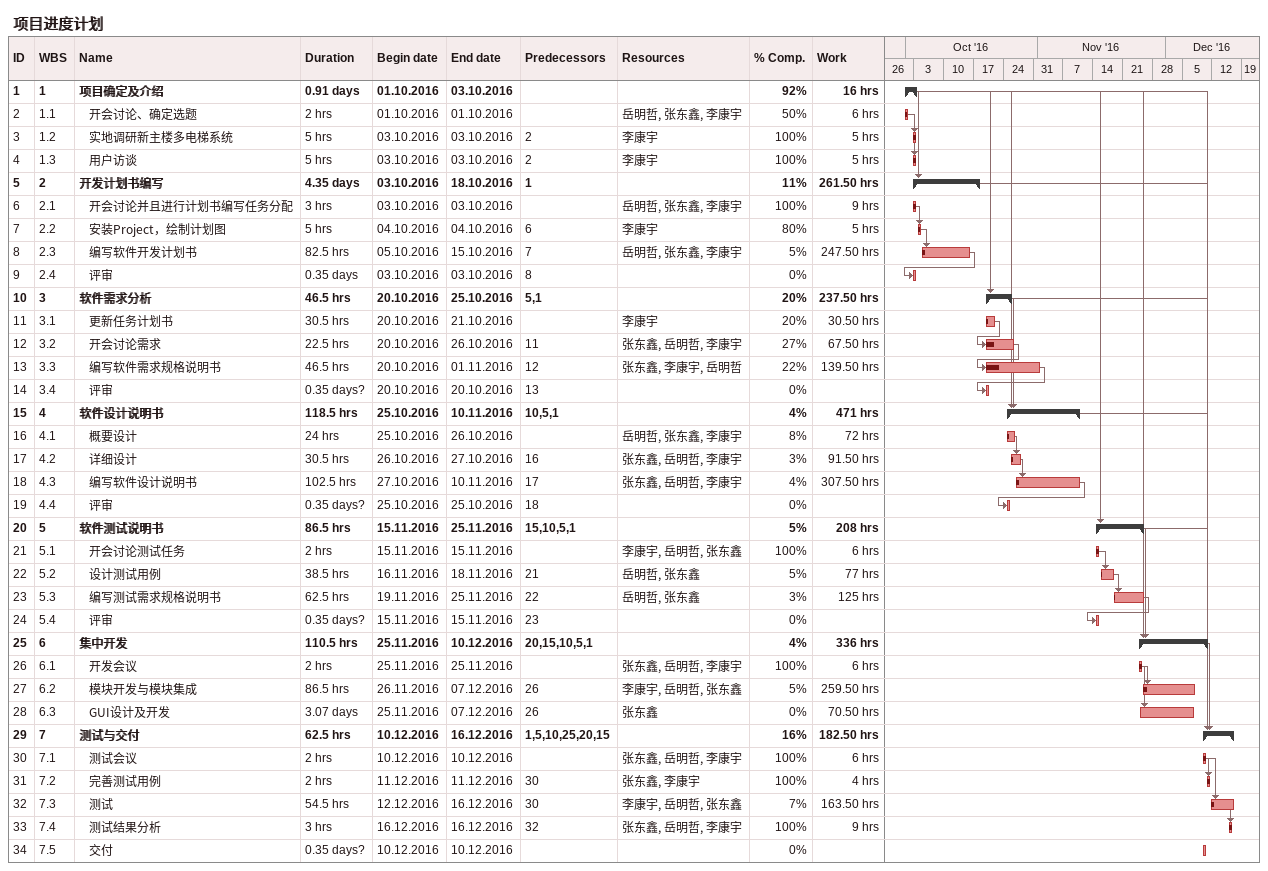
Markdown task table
项目进度计划

| ID | WBS | Task | Duration | Start | Finish | Predecessors | Resources | % complete | Work (h) |
|---|---|---|---|---|---|---|---|---|---|
| 1 | 1 | **项目确定及介绍** | 0.91d | 2016-10-01 | 2016-10-03 |  |  | 92 | 16 |
| 2 | 1.1 | 开会讨论、确定选题 | 2h | 2016-10-01 | 2016-10-01 |  | 岳明哲, 张东鑫, 李康宇 | 50 | 6 |
| 3 | 1.2 | 实地调研新主楼多电梯系统 | 5h | 2016-10-03 | 2016-10-03 | 2 | 李康宇 | 100 | 5 |
| 4 | 1.3 | 用户访谈 | 5h | 2016-10-03 | 2016-10-03 | 2 | 李康宇 | 100 | 5 |
| 5 | 2 | **开发计划书编写** | 4.35d | 2016-10-03 | 2016-10-18 | 1 |  | 11 | 261.50 |
| 6 | 2.1 | 开会讨论并且进行计划书编写任务分配 | 3h | 2016-10-03 | 2016-10-03 |  | 岳明哲, 张东鑫, 李康宇 | 100 | 9 |
| 7 | 2.2 | 安装Project，绘制计划图 | 5h | 2016-10-04 | 2016-10-04 | 6 | 李康宇 | 80 | 5 |
| 8 | 2.3 | 编写软件开发计划书 | 82.5h | 2016-10-05 | 2016-10-15 | 7 | 岳明哲, 张东鑫, 李康宇 | 5 | 247.50 |
| 9 | 2.4 | 评审 | 0.35d | 2016-10-03 | 2016-10-03 | 8 |  | 0 |  |
| 10 | 3 | **软件需求分析** | 46.5h | 2016-10-20 | 2016-10-25 | 5, 1 |  | 20 | 237.50 |
| 11 | 3.1 | 更新任务计划书 | 30.5h | 2016-10-20 | 2016-10-21 |  | 李康宇 | 20 | 30.50 |
| 12 | 3.2 | 开会讨论需求 | 22.5h | 2016-10-20 | 2016-10-26 | 11 | 张东鑫, 岳明哲, 李康宇 | 27 | 67.50 |
| 13 | 3.3 | 编写软件需求规格说明书 | 46.5h | 2016-10-20 | 2016-11-01 | 12 | 张东鑫, 李康宇, 岳明哲 | 22 | 139.50 |
| 14 | 3.4 | 评审 | 0.35d? | 2016-10-20 | 2016-10-20 | 13 |  | 0 |  |
| 15 | 4 | **软件设计说明书** | 118.5h | 2016-10-25 | 2016-11-10 | 10, 5, 1 |  | 4 | 471 |
| 16 | 4.1 | 概要设计 | 24h | 2016-10-25 | 2016-10-26 |  | 岳明哲, 张东鑫, 李康宇 | 8 | 72 |
| 17 | 4.2 | 详细设计 | 30.5h | 2016-10-26 | 2016-10-27 | 16 | 张东鑫, 岳明哲, 李康宇 | 3 | 91.50 |
| 18 | 4.3 | 编写软件设计说明书 | 102.5h | 2016-10-27 | 2016-11-10 | 17 | 张东鑫, 岳明哲, 李康宇 | 4 | 307.50 |
| 19 | 4.4 | 评审 | 0.35d? | 2016-10-25 | 2016-10-25 | 18 |  | 0 |  |
| 20 | 5 | **软件测试说明书** | 86.5h | 2016-11-15 | 2016-11-25 | 15, 10, 5, 1 |  | 5 | 208 |
| 21 | 5.1 | 开会讨论测试任务 | 2h | 2016-11-15 | 2016-11-15 |  | 李康宇, 岳明哲, 张东鑫 | 100 | 6 |
| 22 | 5.2 | 设计测试用例 | 38.5h | 2016-11-16 | 2016-11-18 | 21 | 岳明哲, 张东鑫 | 5 | 77 |
| 23 | 5.3 | 编写测试需求规格说明书 | 62.5h | 2016-11-19 | 2016-11-25 | 22 | 岳明哲, 张东鑫 | 3 | 125 |
| 24 | 5.4 | 评审 | 0.35d? | 2016-11-15 | 2016-11-15 | 23 |  | 0 |  |
| 25 | 6 | **集中开发** | 110.5h | 2016-11-25 | 2016-12-10 | 20, 15, 10, 5, 1 |  | 4 | 336 |
| 26 | 6.1 | 开发会议 | 2h | 2016-11-25 | 2016-11-25 |  | 张东鑫, 岳明哲, 李康宇 | 100 | 6 |
| 27 | 6.2 | 模块开发与模块集成 | 86.5h | 2016-11-26 | 2016-12-07 | 26 | 李康宇, 岳明哲, 张东鑫 | 5 | 259.50 |
| 28 | 6.3 | GUI设计及开发 | 3.07d | 2016-11-25 | 2016-12-07 | 26 | 张东鑫 | 0 | 70.50 |
| 29 | 7 | **测试与交付** | 62.5h | 2016-12-10 | 2016-12-16 | 1, 5, 10, 25, 20, 15 |  | 16 | 182.50 |
| 30 | 7.1 | 测试会议 | 2h | 2016-12-10 | 2016-12-10 |  | 张东鑫, 岳明哲, 李康宇 | 100 | 6 |
| 31 | 7.2 | 完善测试用例 | 2h | 2016-12-11 | 2016-12-11 | 30 | 张东鑫, 李康宇 | 100 | 4 |
| 32 | 7.3 | 测试 | 54.5h | 2016-12-12 | 2016-12-16 | 30 | 李康宇, 岳明哲, 张东鑫 | 7 | 163.50 |
| 33 | 7.4 | 测试结果分析 | 3h | 2016-12-16 | 2016-12-16 | 32 | 张东鑫, 岳明哲, 李康宇 | 100 | 9 |
| 34 | 7.5 | 交付 | 0.35d? | 2016-12-10 | 2016-12-10 |  |  | 0 |  |
